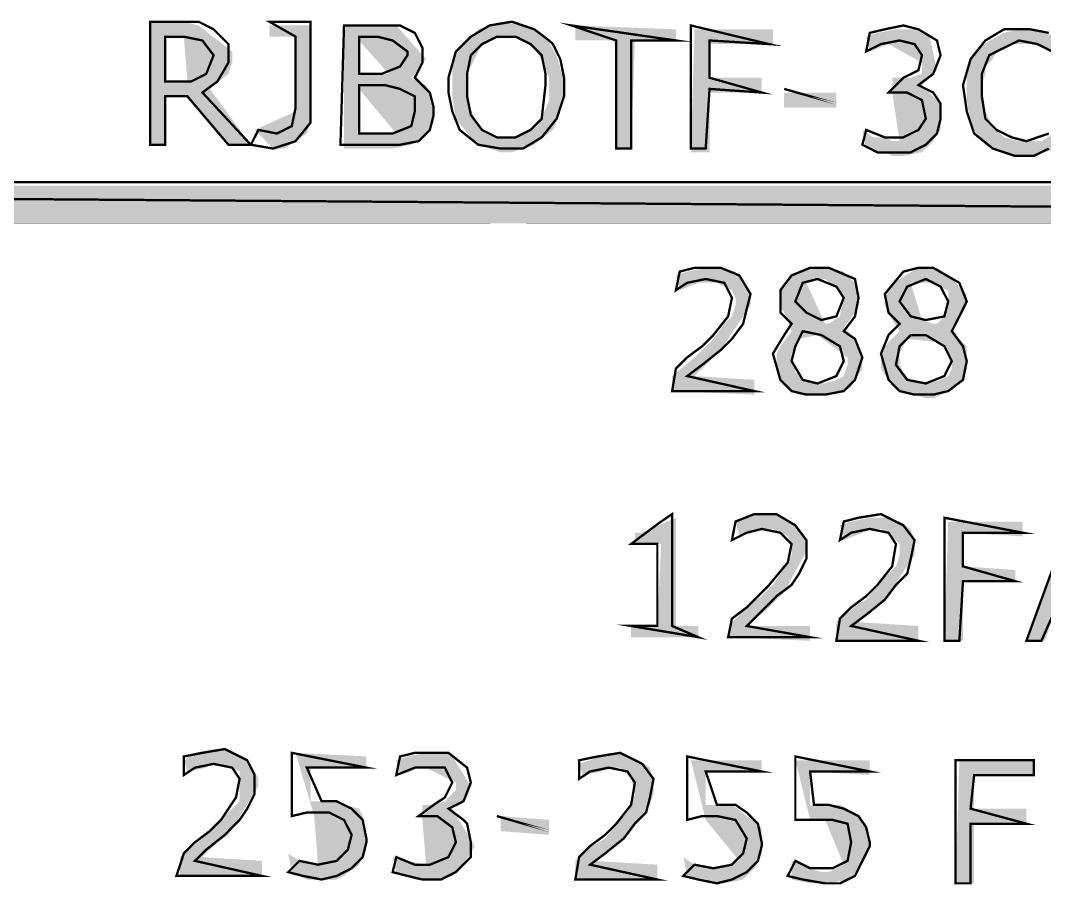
# Model space of a CAD drawing. Header units: millimetres. Extents: x 688550 to 690417, y 7458888 to 7459543.
# Drawn here: x 690288.69 to 690309.03, y 7459317.07 to 7459334.23 of the extents above; entities that cross this region are included whole.
import ezdxf

# ---------------------------------------------------------------- set-up
doc = ezdxf.new("R2010")
doc.units = ezdxf.units.MM
doc.header["$LTSCALE"] = 3
doc.header["$MEASUREMENT"] = 0
doc.layers.add('H', color=7, linetype='Continuous')
doc.layers.add('P', color=7, linetype='Continuous')

msp = doc.modelspace()

# ---------------------------------------------------------------- hatches: boundary and pattern name
at = {"layer": 'H', "linetype": 'Continuous'}
for points in [[(690292.82, 7459331.762), (690292.005, 7459332.724), (690291.564, 7459332.724), (690291.564, 7459333.018), (690292.005, 7459333.018), (690291.934, 7459333.908), (690291.564, 7459333.908), (690291.564, 7459333.018), (690291.564, 7459332.724), (690291.564, 7459331.762), (690291.266, 7459331.762), (690291.266, 7459334.206), (690291.934, 7459334.206), (690292.228, 7459334.131), (690292.895, 7459333.614), (690292.895, 7459333.392), (690292.82, 7459333.169), (690292.45, 7459332.871), (690293.265, 7459331.762), (690292.82, 7459331.762)], [(690293.71, 7459331.686), (690293.341, 7459332.056), (690294.155, 7459332.426), (690294.155, 7459333.908), (690293.635, 7459333.908), (690293.635, 7459334.131), (690294.454, 7459334.131), (690294.454, 7459332.354), (690294.454, 7459332.203), (690294.378, 7459331.985), (690293.933, 7459331.686), (690293.71, 7459331.686)], [(690295.932, 7459331.686), (690295.117, 7459331.686), (690295.117, 7459334.131), (690295.415, 7459333.833), (690295.415, 7459333.169), (690296.008, 7459333.169), (690295.415, 7459333.833), (690295.117, 7459334.131), (690295.932, 7459334.131), (690296.155, 7459334.131), (690296.747, 7459333.463), (690296.675, 7459333.392), (690296.6, 7459333.24), (690296.453, 7459333.093), (690296.747, 7459332.946), (690296.898, 7459332.577), (690296.898, 7459332.354), (690296.898, 7459332.203), (690296.747, 7459331.985), (690296.453, 7459331.762), (690296.083, 7459331.686), (690296.155, 7459331.985), (690295.415, 7459332.871), (690295.415, 7459331.985), (690296.155, 7459331.985), (690296.083, 7459331.686), (690295.932, 7459331.686)], [(690298.229, 7459331.611), (690298.154, 7459331.909), (690298.528, 7459331.909), (690298.822, 7459332.056), (690298.969, 7459332.132), (690299.044, 7459332.279), (690299.191, 7459332.648), (690299.191, 7459333.093), (690299.044, 7459333.463), (690298.822, 7459333.761), (690298.528, 7459333.908), (690298.229, 7459333.908), (690297.86, 7459333.761), (690297.784, 7459333.614), (690297.713, 7459333.463), (690297.562, 7459333.169), (690297.562, 7459332.648), (690297.713, 7459332.279), (690297.784, 7459332.132), (690297.86, 7459332.056), (690298.154, 7459331.909), (690298.229, 7459331.611), (690298.007, 7459331.686), (690297.784, 7459331.762), (690297.637, 7459331.909), (690297.339, 7459332.279), (690297.268, 7459332.724), (690297.268, 7459332.871), (690297.268, 7459333.093), (690297.268, 7459333.316), (690297.339, 7459333.539), (690297.49, 7459333.761), (690297.784, 7459334.055), (690298.007, 7459334.131), (690298.229, 7459334.206), (690298.75, 7459334.131), (690298.969, 7459333.984), (690299.12, 7459333.908), (690299.342, 7459333.539), (690299.489, 7459333.018), (690299.489, 7459332.724), (690299.414, 7459332.426), (690299.267, 7459332.056), (690298.897, 7459331.762), (690298.452, 7459331.611), (690298.229, 7459331.611)], [(690300.527, 7459331.686), (690300.527, 7459333.833), (690299.712, 7459333.833), (690299.712, 7459334.131), (690301.711, 7459334.055), (690301.711, 7459333.833), (690300.896, 7459333.833), (690300.821, 7459331.686), (690300.527, 7459331.686)], [(690302.009, 7459331.611), (690302.081, 7459334.055), (690303.639, 7459334.055), (690303.639, 7459333.761), (690302.379, 7459333.761), (690302.379, 7459333.093), (690303.416, 7459333.093), (690303.416, 7459332.799), (690302.379, 7459332.799), (690302.379, 7459331.611), (690302.009, 7459331.611)], [(690306.008, 7459331.539), (690305.861, 7459331.611), (690305.491, 7459331.686), (690305.416, 7459332.056), (690305.638, 7459331.909), (690305.861, 7459331.909), (690306.008, 7459331.833), (690306.155, 7459331.833), (690306.008, 7459332.799), (690306.008, 7459333.093), (690306.23, 7459333.093), (690306.377, 7459333.093), (690306.6, 7459333.169), (690306.6, 7459333.392), (690305.936, 7459333.761), (690305.563, 7459333.614), (690305.491, 7459333.908), (690305.714, 7459333.984), (690306.083, 7459334.055), (690306.23, 7459334.055), (690306.453, 7459334.055), (690306.751, 7459333.908), (690306.898, 7459333.24), (690306.751, 7459333.093), (690306.6, 7459332.946), (690306.676, 7459332.871), (690306.97, 7459332.577), (690306.97, 7459332.279), (690306.97, 7459332.056), (690306.823, 7459331.833), (690306.6, 7459331.611), (690306.23, 7459331.539), (690306.008, 7459331.539)], [(690308.452, 7459331.539), (690308.23, 7459331.611), (690307.86, 7459331.762), (690307.566, 7459332.132), (690307.49, 7459332.648), (690307.49, 7459332.946), (690307.49, 7459333.24), (690307.566, 7459333.463), (690307.713, 7459333.686), (690308.083, 7459333.908), (690308.23, 7459333.984), (690308.528, 7459334.055), (690308.75, 7459334.055), (690308.973, 7459333.984), (690309.343, 7459333.908), (690309.49, 7459333.463), (690309.12, 7459333.686), (690308.75, 7459333.761), (690308.528, 7459333.761), (690308.381, 7459333.761), (690308.23, 7459333.686), (690308.083, 7459333.614), (690308.007, 7459333.463), (690307.86, 7459333.316), (690307.86, 7459333.169), (690307.789, 7459332.946), (690307.86, 7459332.426), (690308.007, 7459332.132), (690308.23, 7459331.909), (690308.528, 7459331.833), (690308.75, 7459331.833), (690308.973, 7459331.833), (690309.343, 7459332.056), (690309.49, 7459331.762), (690308.822, 7459331.539), (690308.452, 7459331.539)], [(690303.862, 7459332.501), (690303.862, 7459332.799), (690304.899, 7459332.799), (690304.899, 7459332.501), (690303.862, 7459332.501)], [(690354.161, 7459330.204), (690242.668, 7459330.947), (690354.161, 7459330.947), (690354.161, 7459330.204)], [(690242.668, 7459330.204), (690242.668, 7459330.947), (690354.161, 7459330.204), (690242.668, 7459330.204)], [(690303.269, 7459326.798), (690301.636, 7459326.869), (690301.636, 7459327.167), (690302.081, 7459327.537), (690302.232, 7459327.684), (690302.455, 7459327.906), (690302.673, 7459328.205), (690302.824, 7459328.352), (690302.896, 7459328.574), (690302.896, 7459328.721), (690302.824, 7459328.872), (690302.526, 7459329.019), (690302.303, 7459329.019), (690302.156, 7459329.019), (690301.787, 7459328.872), (690301.711, 7459329.166), (690301.934, 7459329.242), (690302.303, 7459329.318), (690302.602, 7459329.318), (690302.896, 7459329.242), (690303.194, 7459328.797), (690303.194, 7459328.574), (690302.602, 7459327.684), (690302.455, 7459327.537), (690302.081, 7459327.167), (690303.269, 7459327.092), (690303.269, 7459326.798)], [(690304.378, 7459326.798), (690304.009, 7459326.869), (690303.786, 7459327.092), (690303.71, 7459327.314), (690303.71, 7459327.612), (690303.786, 7459327.759), (690304.009, 7459328.058), (690304.156, 7459327.906), (690304.009, 7459327.612), (690304.084, 7459327.243), (690304.231, 7459327.092), (690304.454, 7459327.02), (690304.676, 7459327.02), (690304.899, 7459327.092), (690305.046, 7459327.167), (690305.122, 7459327.39), (690305.122, 7459327.537), (690304.525, 7459327.982), (690304.156, 7459327.906), (690304.009, 7459328.058), (690303.933, 7459328.28), (690303.786, 7459328.574), (690303.786, 7459328.797), (690303.862, 7459329.019), (690304.156, 7459329.242), (690304.378, 7459329.318), (690304.748, 7459329.318), (690305.046, 7459329.242), (690305.269, 7459329.019), (690305.34, 7459328.797), (690305.34, 7459328.574), (690305.269, 7459328.427), (690305.046, 7459328.129), (690304.97, 7459328.352), (690305.046, 7459328.797), (690304.676, 7459329.095), (690304.454, 7459329.095), (690304.303, 7459329.019), (690304.676, 7459328.205), (690304.748, 7459328.205), (690304.97, 7459328.352), (690305.046, 7459328.129), (690305.269, 7459327.906), (690305.416, 7459327.612), (690305.416, 7459327.314), (690305.269, 7459327.092), (690305.193, 7459326.945), (690305.046, 7459326.869), (690304.748, 7459326.798), (690304.378, 7459326.798)], [(690306.676, 7459326.722), (690306.453, 7459326.798), (690306.155, 7459326.869), (690305.936, 7459327.092), (690305.785, 7459327.314), (690305.785, 7459327.612), (690305.861, 7459327.759), (690306.155, 7459328.058), (690306.306, 7459327.906), (690306.155, 7459327.612), (690306.155, 7459327.39), (690306.23, 7459327.243), (690306.377, 7459327.092), (690306.529, 7459327.02), (690306.751, 7459327.02), (690306.97, 7459327.092), (690307.121, 7459327.167), (690307.192, 7459327.314), (690307.192, 7459327.537), (690306.97, 7459327.835), (690306.306, 7459327.906), (690306.155, 7459328.058), (690306.008, 7459328.28), (690305.861, 7459328.574), (690305.861, 7459328.797), (690306.008, 7459329.019), (690306.155, 7459329.095), (690306.529, 7459329.318), (690306.676, 7459329.318), (690306.898, 7459329.318), (690307.121, 7459329.166), (690307.49, 7459328.797), (690307.49, 7459328.574), (690307.415, 7459328.427), (690307.192, 7459328.129), (690307.045, 7459328.352), (690307.121, 7459328.721), (690307.121, 7459328.872), (690306.751, 7459329.019), (690306.6, 7459329.019), (690306.377, 7459329.019), (690306.6, 7459328.28), (690306.823, 7459328.205), (690306.898, 7459328.205), (690307.045, 7459328.352), (690307.192, 7459328.129), (690307.343, 7459327.906), (690307.49, 7459327.759), (690307.49, 7459327.612), (690307.49, 7459327.314), (690307.415, 7459327.092), (690307.268, 7459326.945), (690307.121, 7459326.869), (690306.823, 7459326.722), (690306.676, 7459326.722)], [(690302.156, 7459321.98), (690300.821, 7459321.98), (690300.821, 7459322.203), (690301.342, 7459322.203), (690301.417, 7459323.832), (690300.896, 7459323.832), (690300.896, 7459324.055), (690301.043, 7459324.055), (690301.711, 7459324.353), (690301.711, 7459322.203), (690302.156, 7459322.203), (690302.156, 7459321.98)], [(690304.378, 7459321.909), (690302.749, 7459321.98), (690302.824, 7459322.278), (690303.194, 7459322.648), (690303.416, 7459322.795), (690303.639, 7459323.018), (690303.786, 7459323.24), (690303.933, 7459323.463), (690304.009, 7459323.61), (690304.009, 7459323.832), (690303.933, 7459323.984), (690303.639, 7459324.131), (690303.416, 7459324.131), (690303.269, 7459324.131), (690303.118, 7459324.055), (690302.971, 7459323.984), (690302.896, 7459324.278), (690303.047, 7459324.353), (690303.416, 7459324.425), (690303.71, 7459324.425), (690304.009, 7459324.278), (690304.303, 7459323.908), (690304.303, 7459323.685), (690303.862, 7459322.871), (690303.71, 7459322.724), (690303.563, 7459322.572), (690303.118, 7459322.203), (690304.378, 7459322.203), (690304.378, 7459321.909)], [(690306.529, 7459321.909), (690304.899, 7459321.909), (690304.899, 7459322.278), (690305.34, 7459322.648), (690305.491, 7459322.724), (690305.714, 7459323.018), (690305.936, 7459323.24), (690306.083, 7459323.387), (690306.155, 7459323.61), (690306.155, 7459323.832), (690306.083, 7459323.908), (690305.785, 7459324.131), (690305.563, 7459324.131), (690305.416, 7459324.055), (690305.046, 7459323.908), (690304.97, 7459324.202), (690305.193, 7459324.278), (690305.563, 7459324.353), (690305.861, 7459324.353), (690306.155, 7459324.278), (690306.377, 7459324.131), (690306.453, 7459323.832), (690306.453, 7459323.61), (690305.861, 7459322.724), (690305.638, 7459322.572), (690305.34, 7459322.278), (690306.529, 7459322.203), (690306.529, 7459321.909)], [(690307.045, 7459321.909), (690307.121, 7459324.278), (690308.603, 7459324.278), (690308.603, 7459323.984), (690307.415, 7459324.055), (690307.415, 7459323.387), (690308.452, 7459323.316), (690308.452, 7459323.093), (690307.415, 7459323.093), (690307.415, 7459321.909), (690307.045, 7459321.909)], [(690310.897, 7459321.833), (690310.527, 7459321.909), (690310.304, 7459322.501), (690310.233, 7459322.795), (690309.788, 7459323.984), (690309.343, 7459322.795), (690310.233, 7459322.795), (690310.304, 7459322.501), (690309.267, 7459322.572), (690309.044, 7459321.909), (690308.675, 7459321.909), (690309.565, 7459324.278), (690310.01, 7459324.278), (690310.897, 7459321.833)], [(690293.488, 7459317.238), (690291.858, 7459317.238), (690291.858, 7459317.612), (690292.303, 7459317.982), (690292.45, 7459318.129), (690292.673, 7459318.351), (690292.895, 7459318.574), (690293.042, 7459318.721), (690293.042, 7459318.944), (690293.042, 7459319.091), (690293.042, 7459319.313), (690292.673, 7459319.464), (690292.526, 7459319.464), (690292.379, 7459319.389), (690292.005, 7459319.313), (690291.934, 7459319.536), (690292.156, 7459319.683), (690292.526, 7459319.758), (690292.82, 7459319.758), (690293.042, 7459319.611), (690293.265, 7459319.464), (690293.416, 7459319.166), (690293.416, 7459319.019), (690292.82, 7459318.053), (690292.601, 7459317.906), (690292.303, 7459317.612), (690293.488, 7459317.537), (690293.488, 7459317.238)], [(690294.601, 7459317.167), (690294.378, 7459317.167), (690294.08, 7459317.314), (690294.008, 7459317.684), (690294.231, 7459317.537), (690294.454, 7459317.461), (690294.601, 7459317.461), (690294.525, 7459318.427), (690294.155, 7459319.683), (690295.562, 7459319.611), (690295.562, 7459319.389), (690294.454, 7459319.389), (690294.454, 7459318.721), (690294.823, 7459318.721), (690294.97, 7459318.721), (690295.117, 7459318.65), (690295.415, 7459318.574), (690295.487, 7459318.427), (690295.562, 7459318.053), (690295.562, 7459317.906), (690295.562, 7459317.759), (690295.415, 7459317.461), (690295.117, 7459317.238), (690294.97, 7459317.167), (690294.823, 7459317.167), (690294.601, 7459317.167)], [(690296.675, 7459317.167), (690296.524, 7459317.167), (690296.155, 7459317.314), (690296.083, 7459317.612), (690296.377, 7459317.537), (690296.747, 7459317.461), (690296.675, 7459318.351), (690296.675, 7459318.65), (690296.898, 7459318.65), (690297.121, 7459318.721), (690297.339, 7459318.944), (690297.339, 7459319.091), (690296.747, 7459319.389), (690296.6, 7459319.389), (690296.453, 7459319.313), (690296.23, 7459319.242), (690296.155, 7459319.536), (690296.377, 7459319.611), (690296.747, 7459319.683), (690296.969, 7459319.683), (690297.121, 7459319.683), (690297.268, 7459319.611), (690297.637, 7459319.019), (690297.562, 7459318.797), (690297.415, 7459318.65), (690297.268, 7459318.574), (690297.713, 7459317.831), (690297.637, 7459317.684), (690297.268, 7459317.238), (690296.898, 7459317.167), (690296.675, 7459317.167)], [(690301.342, 7459317.167), (690299.712, 7459317.167), (690299.712, 7459317.537), (690299.935, 7459317.759), (690300.304, 7459317.982), (690300.527, 7459318.276), (690300.749, 7459318.498), (690300.896, 7459318.868), (690300.821, 7459319.166), (690300.602, 7459319.389), (690300.38, 7459319.389), (690300.229, 7459319.313), (690299.859, 7459319.242), (690299.788, 7459319.464), (690300.006, 7459319.536), (690300.38, 7459319.683), (690300.674, 7459319.683), (690300.972, 7459319.536), (690301.195, 7459319.389), (690301.266, 7459319.091), (690301.266, 7459318.868), (690301.195, 7459318.65), (690300.674, 7459317.982), (690300.451, 7459317.831), (690300.082, 7459317.537), (690301.342, 7459317.461), (690301.342, 7459317.167)], [(690302.455, 7459317.091), (690302.303, 7459317.167), (690301.934, 7459317.238), (690301.858, 7459317.612), (690302.081, 7459317.461), (690302.303, 7459317.39), (690302.455, 7459317.39), (690302.602, 7459317.39), (690302.971, 7459317.537), (690302.303, 7459318.351), (690302.009, 7459319.536), (690303.416, 7459319.536), (690303.416, 7459319.313), (690302.303, 7459319.313), (690302.303, 7459318.65), (690302.673, 7459318.65), (690302.824, 7459318.65), (690303.416, 7459318.204), (690303.416, 7459317.982), (690303.416, 7459317.684), (690303.341, 7459317.537), (690303.269, 7459317.39), (690303.047, 7459317.167), (690302.673, 7459317.091), (690302.455, 7459317.091)], [(690304.525, 7459317.091), (690304.378, 7459317.091), (690304.009, 7459317.167), (690304.009, 7459317.537), (690304.231, 7459317.461), (690304.378, 7459317.39), (690304.601, 7459317.314), (690304.748, 7459317.314), (690305.046, 7459317.461), (690304.676, 7459318.351), (690304.378, 7459318.351), (690304.084, 7459319.536), (690305.563, 7459319.536), (690305.563, 7459319.242), (690304.378, 7459319.313), (690304.378, 7459318.65), (690304.748, 7459318.65), (690304.97, 7459318.65), (690305.122, 7459318.574), (690305.491, 7459318.276), (690305.563, 7459317.982), (690305.563, 7459317.831), (690305.491, 7459317.612), (690305.269, 7459317.238), (690305.122, 7459317.167), (690304.748, 7459317.091), (690304.525, 7459317.091)], [(690307.268, 7459317.091), (690307.343, 7459319.536), (690308.822, 7459319.536), (690308.822, 7459319.242), (690307.637, 7459319.242), (690307.637, 7459318.574), (690308.675, 7459318.574), (690308.675, 7459318.276), (690307.637, 7459318.276), (690307.637, 7459317.091), (690307.268, 7459317.091)], [(690299.191, 7459318.053), (690298.229, 7459318.129), (690298.229, 7459318.427), (690299.191, 7459318.351), (690299.191, 7459318.053)]]:
    msp.add_hatch(color=256, dxfattribs=at).paths.add_polyline_path(points)

# ---------------------------------------------------------------- linework, layer by layer
at = {"layer": 'P', "const_width": 0.0462}
for points in [[(690293.265, 7459331.762), (690292.303, 7459332.799), (690292.601, 7459333.018), (690292.82, 7459333.392), (690292.82, 7459333.761), (690292.526, 7459334.055), (690292.228, 7459334.206), (690291.934, 7459334.206), (690291.266, 7459334.206), (690291.266, 7459331.762), (690291.564, 7459331.762), (690291.564, 7459332.724), (690292.005, 7459332.724), (690292.82, 7459331.762), (690293.265, 7459331.762), (690293.265, 7459331.762)], [(690294.454, 7459332.354), (690294.454, 7459334.206), (690293.635, 7459334.206), (690294.155, 7459333.908), (690294.155, 7459332.501), (690294.08, 7459332.132), (690293.786, 7459331.985), (690293.416, 7459332.056), (690293.265, 7459331.762), (690293.71, 7459331.686), (690294.155, 7459331.833), (690294.454, 7459332.203), (690294.454, 7459332.354), (690294.454, 7459332.354)], [(690296.898, 7459332.501), (690296.822, 7459332.799), (690296.524, 7459333.093), (690296.675, 7459333.392), (690296.675, 7459333.686), (690296.524, 7459333.984), (690296.23, 7459334.131), (690295.785, 7459334.131), (690295.117, 7459334.131), (690295.046, 7459331.762), (690295.932, 7459331.762), (690296.23, 7459331.762), (690296.6, 7459331.833), (690296.822, 7459332.056), (690296.898, 7459332.354), (690296.898, 7459332.501), (690296.898, 7459332.501)], [(690299.191, 7459333.833), (690298.897, 7459334.055), (690298.452, 7459334.206), (690298.007, 7459334.131), (690297.637, 7459333.908), (690297.339, 7459333.614), (690297.192, 7459333.093), (690297.192, 7459332.799), (690297.268, 7459332.426), (690297.415, 7459332.056), (690297.784, 7459331.762), (690298.229, 7459331.686), (690298.675, 7459331.686), (690299.044, 7459331.909), (690299.342, 7459332.279), (690299.489, 7459332.724), (690299.489, 7459333.093), (690299.414, 7459333.463), (690299.267, 7459333.761), (690299.191, 7459333.833), (690299.191, 7459333.833)], [(690301.711, 7459333.833), (690299.636, 7459334.131), (690300.527, 7459333.833), (690300.527, 7459331.686), (690300.821, 7459331.686), (690300.821, 7459333.833), (690301.711, 7459333.833), (690301.711, 7459333.833)], [(690303.563, 7459333.761), (690302.009, 7459334.131), (690302.009, 7459331.686), (690302.303, 7459331.686), (690302.379, 7459332.871), (690303.416, 7459332.799), (690302.379, 7459333.093), (690302.379, 7459333.833), (690303.563, 7459333.761), (690303.563, 7459333.761)], [(690306.823, 7459332.799), (690306.529, 7459332.946), (690306.823, 7459333.169), (690306.97, 7459333.539), (690306.898, 7459333.833), (690306.529, 7459334.055), (690306.23, 7459334.131), (690305.861, 7459334.055), (690305.563, 7459333.984), (690305.491, 7459333.614), (690305.785, 7459333.761), (690306.155, 7459333.833), (690306.453, 7459333.761), (690306.6, 7459333.539), (690306.529, 7459333.24), (690306.23, 7459333.093), (690305.936, 7459332.799), (690306.306, 7459332.799), (690306.6, 7459332.648), (690306.676, 7459332.279), (690306.529, 7459332.056), (690306.23, 7459331.909), (690305.861, 7459331.909), (690305.491, 7459332.056), (690305.416, 7459331.762), (690305.714, 7459331.611), (690306.008, 7459331.611), (690306.377, 7459331.611), (690306.676, 7459331.762), (690306.898, 7459331.985), (690306.97, 7459332.279), (690306.97, 7459332.577), (690306.823, 7459332.799), (690306.823, 7459332.799)], [(690309.12, 7459333.984), (690308.75, 7459334.055), (690308.23, 7459334.055), (690307.86, 7459333.833), (690307.566, 7459333.463), (690307.415, 7459332.946), (690307.49, 7459332.426), (690307.637, 7459331.985), (690308.007, 7459331.686), (690308.452, 7459331.539), (690308.822, 7459331.539), (690309.12, 7459331.686)], [(690292.526, 7459333.539), (690292.379, 7459333.169), (690292.081, 7459333.018), (690291.564, 7459333.018), (690291.564, 7459333.908), (690291.934, 7459333.908), (690292.303, 7459333.833), (690292.526, 7459333.539), (690292.526, 7459333.539), (690292.526, 7459333.539)], [(690296.377, 7459333.539), (690296.23, 7459333.316), (690295.861, 7459333.169), (690295.415, 7459333.169), (690295.415, 7459333.908), (690295.785, 7459333.908), (690296.083, 7459333.833), (690296.377, 7459333.614), (690296.377, 7459333.539), (690296.377, 7459333.539)], [(690299.12, 7459332.946), (690299.044, 7459332.279), (690298.822, 7459332.056), (690298.528, 7459331.909), (690298.154, 7459331.909), (690297.86, 7459332.056), (690297.637, 7459332.354), (690297.562, 7459332.724), (690297.562, 7459333.169), (690297.637, 7459333.539), (690297.86, 7459333.761), (690298.154, 7459333.908), (690298.528, 7459333.908), (690298.822, 7459333.761), (690299.044, 7459333.539), (690299.12, 7459333.169), (690299.12, 7459332.946), (690299.12, 7459332.946)], [(690309.12, 7459331.985), (690308.675, 7459331.833), (690308.381, 7459331.909), (690308.083, 7459332.056), (690307.86, 7459332.279), (690307.789, 7459332.724), (690307.789, 7459333.169), (690307.936, 7459333.539), (690308.23, 7459333.686), (690308.528, 7459333.833), (690308.897, 7459333.761), (690309.343, 7459333.539)], [(690296.524, 7459332.426), (690296.453, 7459332.132), (690296.083, 7459331.985), (690295.415, 7459331.985), (690295.415, 7459332.946), (690295.932, 7459332.946), (690296.23, 7459332.871), (690296.524, 7459332.724), (690296.524, 7459332.426), (690296.524, 7459332.426)], [(690304.899, 7459332.577), (690303.862, 7459332.871), (690304.899, 7459332.577), (690304.899, 7459332.577)], [(690354.089, 7459330.204), (690354.089, 7459331.019), (690242.668, 7459331.019), (690354.089, 7459330.204), (690354.089, 7459330.204)], [(690354.089, 7459330.204), (690242.668, 7459331.019), (690242.668, 7459330.204), (690354.089, 7459330.204), (690354.089, 7459330.204)], [(690303.269, 7459326.869), (690301.934, 7459327.167), (690302.232, 7459327.39), (690302.602, 7459327.684), (690302.824, 7459327.906), (690303.047, 7459328.205), (690303.118, 7459328.499), (690303.194, 7459328.797), (690302.971, 7459329.166), (690302.602, 7459329.318), (690302.081, 7459329.318), (690301.787, 7459329.242), (690301.711, 7459328.872), (690301.934, 7459329.019), (690302.303, 7459329.095), (690302.673, 7459329.019), (690302.824, 7459328.721), (690302.749, 7459328.352), (690302.455, 7459327.982), (690302.232, 7459327.759), (690301.934, 7459327.537), (690301.711, 7459327.314), (690301.636, 7459326.869), (690303.269, 7459326.869), (690303.269, 7459326.869)], [(690305.416, 7459327.537), (690305.269, 7459327.906), (690305.046, 7459328.058), (690305.269, 7459328.352), (690305.34, 7459328.721), (690305.269, 7459329.095), (690304.748, 7459329.318), (690304.378, 7459329.318), (690304.009, 7459329.166), (690303.786, 7459328.872), (690303.786, 7459328.427), (690304.009, 7459328.205), (690303.862, 7459327.982), (690303.639, 7459327.612), (690303.786, 7459327.092), (690304.009, 7459326.869), (690304.303, 7459326.798), (690304.676, 7459326.798), (690305.046, 7459326.869), (690305.269, 7459327.092), (690305.416, 7459327.537), (690305.416, 7459327.537)], [(690307.49, 7459327.465), (690307.415, 7459327.759), (690307.192, 7459328.058), (690307.343, 7459328.352), (690307.49, 7459328.65), (690307.343, 7459329.019), (690306.823, 7459329.318), (690306.529, 7459329.318), (690306.23, 7459329.242), (690305.861, 7459328.797), (690305.936, 7459328.427), (690306.155, 7459328.205), (690305.936, 7459327.982), (690305.785, 7459327.612), (690305.936, 7459327.092), (690306.155, 7459326.869), (690306.453, 7459326.798), (690306.823, 7459326.798), (690307.121, 7459326.869), (690307.415, 7459327.092), (690307.49, 7459327.465), (690307.49, 7459327.465)], [(690305.046, 7459328.721), (690304.899, 7459328.352), (690304.601, 7459328.28), (690304.303, 7459328.427), (690304.084, 7459328.65), (690304.231, 7459329.019), (690304.525, 7459329.095), (690304.899, 7459328.944), (690305.046, 7459328.721), (690305.046, 7459328.721)], [(690307.121, 7459328.65), (690307.045, 7459328.352), (690306.676, 7459328.28), (690306.377, 7459328.352), (690306.155, 7459328.65), (690306.306, 7459328.944), (690306.676, 7459329.095), (690306.97, 7459328.944), (690307.121, 7459328.65), (690307.121, 7459328.65)], [(690305.046, 7459327.465), (690304.899, 7459327.167), (690304.525, 7459327.02), (690304.231, 7459327.092), (690304.009, 7459327.465), (690304.084, 7459327.759), (690304.231, 7459328.058), (690304.601, 7459327.982), (690304.97, 7459327.759), (690305.046, 7459327.465), (690305.046, 7459327.465)], [(690307.192, 7459327.465), (690307.045, 7459327.167), (690306.676, 7459327.02), (690306.306, 7459327.092), (690306.083, 7459327.39), (690306.155, 7459327.759), (690306.377, 7459327.982), (690306.676, 7459327.982), (690307.045, 7459327.759), (690307.192, 7459327.465), (690307.192, 7459327.465)], [(690302.156, 7459321.98), (690301.636, 7459322.203), (690301.636, 7459324.425), (690301.417, 7459324.278), (690301.119, 7459324.055), (690300.821, 7459323.832), (690301.342, 7459323.832), (690301.342, 7459322.203), (690300.821, 7459322.203), (690302.156, 7459321.98), (690302.156, 7459321.98)], [(690304.378, 7459321.98), (690303.118, 7459322.203), (690303.341, 7459322.425), (690303.71, 7459322.795), (690304.009, 7459323.018), (690304.156, 7459323.24), (690304.303, 7459323.538), (690304.303, 7459323.908), (690304.084, 7459324.202), (690303.71, 7459324.425), (690303.269, 7459324.425), (690302.896, 7459324.278), (690302.824, 7459323.908), (690303.118, 7459324.055), (690303.416, 7459324.131), (690303.786, 7459324.055), (690304.009, 7459323.832), (690303.933, 7459323.463), (690303.563, 7459323.018), (690303.341, 7459322.795), (690303.118, 7459322.572), (690302.824, 7459322.35), (690302.749, 7459321.98), (690304.378, 7459321.98), (690304.378, 7459321.98)], [(690306.529, 7459321.909), (690305.193, 7459322.203), (690305.491, 7459322.425), (690305.861, 7459322.724), (690306.083, 7459323.018), (690306.306, 7459323.24), (690306.377, 7459323.538), (690306.453, 7459323.908), (690306.23, 7459324.202), (690305.785, 7459324.425), (690305.34, 7459324.353), (690305.046, 7459324.278), (690304.97, 7459323.908), (690305.193, 7459324.055), (690305.563, 7459324.131), (690305.936, 7459324.055), (690306.083, 7459323.832), (690306.008, 7459323.387), (690305.714, 7459323.018), (690305.491, 7459322.795), (690305.193, 7459322.572), (690304.97, 7459322.35), (690304.899, 7459321.909), (690306.529, 7459321.909), (690306.529, 7459321.909)], [(690308.603, 7459324.055), (690307.045, 7459324.353), (690307.045, 7459321.909), (690307.343, 7459321.909), (690307.415, 7459323.093), (690308.452, 7459323.093), (690307.415, 7459323.387), (690307.415, 7459324.055), (690308.603, 7459324.055), (690308.603, 7459324.055)], [(690310.897, 7459321.909), (690310.01, 7459324.278), (690309.565, 7459324.353), (690308.675, 7459321.909), (690308.973, 7459321.909), (690309.267, 7459322.572), (690310.304, 7459322.572), (690310.527, 7459321.909), (690310.897, 7459321.909), (690310.897, 7459321.909)], [(690293.488, 7459317.238), (690292.156, 7459317.537), (690292.379, 7459317.759), (690292.748, 7459318.053), (690293.042, 7459318.351), (690293.194, 7459318.574), (690293.341, 7459318.868), (690293.341, 7459319.242), (690293.194, 7459319.536), (690292.748, 7459319.758), (690292.303, 7459319.683), (690291.934, 7459319.611), (690291.934, 7459319.242), (690292.156, 7459319.389), (690292.526, 7459319.464), (690292.895, 7459319.389), (690293.042, 7459319.166), (690292.971, 7459318.797), (690292.673, 7459318.351), (690292.45, 7459318.129), (690292.156, 7459317.906), (690291.934, 7459317.684), (690291.787, 7459317.238), (690293.488, 7459317.238), (690293.488, 7459317.238)], [(690295.562, 7459317.982), (690295.487, 7459318.351), (690295.268, 7459318.574), (690294.97, 7459318.721), (690294.672, 7459318.721), (690294.378, 7459319.389), (690295.562, 7459319.389), (690294.08, 7459319.683), (690294.08, 7459318.427), (690294.378, 7459318.498), (690294.823, 7459318.498), (690295.117, 7459318.351), (690295.268, 7459318.053), (690295.193, 7459317.759), (690294.97, 7459317.537), (690294.601, 7459317.461), (690294.231, 7459317.537), (690294.008, 7459317.314), (690294.302, 7459317.238), (690294.672, 7459317.167), (690294.97, 7459317.238), (690295.268, 7459317.39), (690295.487, 7459317.612), (690295.562, 7459317.906), (690295.562, 7459317.982), (690295.562, 7459317.982)], [(690297.49, 7459318.351), (690297.192, 7459318.574), (690297.49, 7459318.721), (690297.637, 7459319.091), (690297.562, 7459319.389), (690297.192, 7459319.683), (690296.898, 7459319.683), (690296.524, 7459319.683), (690296.23, 7459319.611), (690296.155, 7459319.242), (690296.524, 7459319.389), (690296.822, 7459319.389), (690297.121, 7459319.389), (690297.268, 7459319.091), (690297.121, 7459318.797), (690296.898, 7459318.65), (690296.6, 7459318.427), (690296.969, 7459318.427), (690297.268, 7459318.204), (690297.339, 7459317.906), (690297.192, 7459317.612), (690296.822, 7459317.461), (690296.524, 7459317.461), (690296.155, 7459317.612), (690296.083, 7459317.314), (690296.377, 7459317.238), (690296.675, 7459317.167), (690297.045, 7459317.167), (690297.339, 7459317.314), (690297.637, 7459317.612), (690297.637, 7459317.906), (690297.562, 7459318.276), (690297.49, 7459318.351), (690297.49, 7459318.351)], [(690301.342, 7459317.167), (690300.006, 7459317.461), (690300.304, 7459317.684), (690300.674, 7459317.982), (690300.896, 7459318.276), (690301.119, 7459318.498), (690301.195, 7459318.797), (690301.266, 7459319.166), (690301.043, 7459319.464), (690300.602, 7459319.683), (690300.157, 7459319.611), (690299.788, 7459319.536), (690299.788, 7459319.166), (690300.006, 7459319.313), (690300.38, 7459319.389), (690300.749, 7459319.313), (690300.896, 7459319.091), (690300.821, 7459318.65), (690300.527, 7459318.276), (690300.304, 7459318.053), (690300.006, 7459317.831), (690299.788, 7459317.612), (690299.712, 7459317.167), (690301.342, 7459317.167), (690301.342, 7459317.167)], [(690303.416, 7459317.906), (690303.341, 7459318.276), (690303.118, 7459318.498), (690302.896, 7459318.65), (690302.526, 7459318.65), (690302.303, 7459319.313), (690303.416, 7459319.313), (690301.934, 7459319.611), (690301.934, 7459318.351), (690302.232, 7459318.427), (690302.526, 7459318.427), (690302.896, 7459318.351), (690303.118, 7459317.982), (690303.047, 7459317.684), (690302.824, 7459317.461), (690302.455, 7459317.39), (690302.081, 7459317.461), (690301.858, 7459317.238), (690302.156, 7459317.167), (690302.526, 7459317.091), (690302.824, 7459317.167), (690303.118, 7459317.314), (690303.341, 7459317.537), (690303.416, 7459317.831), (690303.416, 7459317.906), (690303.416, 7459317.906)], [(690305.563, 7459317.906), (690305.491, 7459318.204), (690305.34, 7459318.427), (690305.046, 7459318.574), (690304.748, 7459318.65), (690304.454, 7459318.65), (690304.378, 7459319.313), (690305.563, 7459319.313), (690304.084, 7459319.611), (690304.084, 7459318.351), (690304.378, 7459318.351), (690304.823, 7459318.351), (690305.122, 7459318.276), (690305.193, 7459317.906), (690305.122, 7459317.537), (690304.823, 7459317.39), (690304.378, 7459317.39), (690304.084, 7459317.537), (690303.933, 7459317.238), (690304.231, 7459317.167), (690304.676, 7459317.091), (690304.97, 7459317.091), (690305.269, 7459317.238), (690305.416, 7459317.537), (690305.563, 7459317.831), (690305.563, 7459317.906), (690305.563, 7459317.906)], [(690308.822, 7459319.242), (690308.822, 7459319.536), (690307.268, 7459319.536), (690307.268, 7459317.091), (690307.566, 7459317.091), (690307.566, 7459318.276), (690308.675, 7459318.276), (690307.566, 7459318.574), (690307.637, 7459319.242), (690308.822, 7459319.242), (690308.822, 7459319.242)], [(690299.191, 7459318.129), (690298.154, 7459318.427), (690299.191, 7459318.129), (690299.191, 7459318.129)]]:
    msp.add_lwpolyline(points, dxfattribs=at)

doc.saveas('drawing.dxf')
